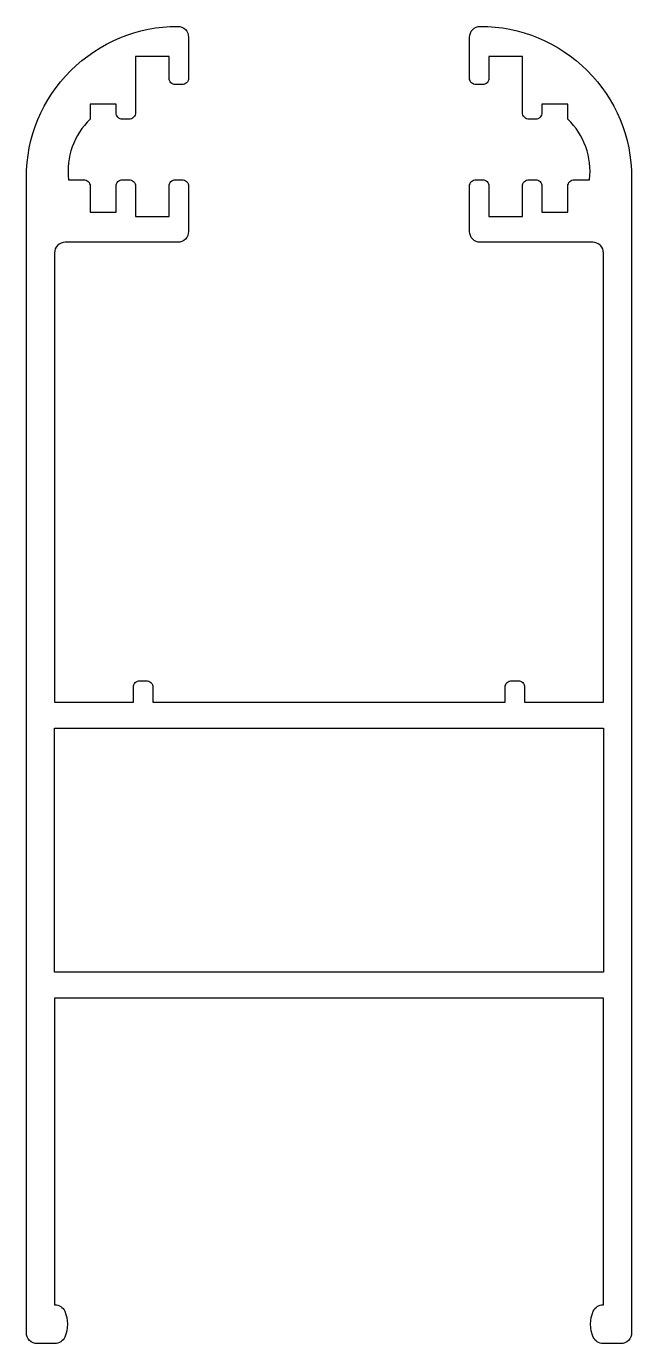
# Model space of a CAD drawing. Extents: x 164.4 to 192.4, y 186.6 to 247.6.
import ezdxf

# ---------------------------------------------------------------- set-up
doc = ezdxf.new("R2010")
doc.units = 0
doc.layers.get('0').update_dxf_attribs({"linetype": 'CONTINUOUS'})

msp = doc.modelspace()

# ---------------------------------------------------------------- linework, layer by layer
msp.add_lwpolyline([(171.337, 240.532), (171.637, 240.532, -0.414214), (171.937, 240.232), (171.937, 238.132, -0.414214), (171.437, 237.632), (166.237, 237.632, 0.414214), (165.737, 237.132), (165.737, 216.332), (169.387, 216.332), (169.387, 217.032, -0.414214), (169.687, 217.332), (169.987, 217.332, -0.414214), (170.287, 217.032), (170.287, 216.332), (186.587, 216.332), (186.587, 217.032, -0.414214), (186.887, 217.332), (187.187, 217.332, -0.414214), (187.487, 217.032), (187.487, 216.332), (191.137, 216.332), (191.137, 237.132, 0.414214), (190.637, 237.632), (185.437, 237.632, -0.414214), (184.937, 238.132), (184.937, 240.232, -0.414214), (185.237, 240.532), (185.537, 240.532, -0.414214), (185.837, 240.232), (185.837, 238.832), (187.387, 238.832), (187.387, 240.232, -0.414214), (187.687, 240.532), (187.987, 240.532, -0.414214), (188.287, 240.232), (188.287, 239.032), (189.487, 239.032), (189.487, 240.232, -0.414214), (189.787, 240.532), (190.487, 240.532, 0.236068), (189.487, 243.332), (189.487, 244.032), (188.287, 244.032), (188.287, 243.632, -0.414214), (187.987, 243.332), (187.687, 243.332, -0.414214), (187.387, 243.632), (187.387, 246.232), (185.837, 246.232), (185.837, 245.232, -0.414214), (185.537, 244.932), (185.237, 244.932, -0.414214), (184.937, 245.232), (184.937, 247.132, -0.414214), (185.437, 247.632), (185.437, 247.632, -0.414214), (192.437, 240.632), (192.437, 187.132, -0.414214), (191.937, 186.632), (191.12, 186.632, -0.298217), (190.662, 186.932, -0.208712), (190.662, 188.132, -0.298217), (191.12, 188.432), (191.137, 188.432), (191.137, 202.632), (165.737, 202.632), (165.737, 188.432), (165.753, 188.432, -0.298217), (166.212, 188.132, -0.208712), (166.212, 186.932, -0.298217), (165.753, 186.632), (164.937, 186.632, -0.414214), (164.437, 187.132), (164.437, 240.632, -0.414214), (171.437, 247.632, -0.414214), (171.937, 247.132), (171.937, 245.232, -0.414214), (171.637, 244.932), (171.337, 244.932, -0.414214), (171.037, 245.232), (171.037, 246.232), (169.487, 246.232), (169.487, 243.632, -0.414214), (169.187, 243.332), (168.887, 243.332, -0.414214), (168.587, 243.632), (168.587, 244.032), (167.387, 244.032), (167.387, 243.332, 0.236068), (166.387, 240.532), (167.087, 240.532, -0.414214), (167.387, 240.232), (167.387, 239.032), (168.587, 239.032), (168.587, 240.232, -0.414214), (168.887, 240.532), (169.187, 240.532, -0.414214), (169.487, 240.232), (169.487, 238.832), (171.037, 238.832), (171.037, 240.232, -0.414214)], format="xyb", close=True)
msp.add_lwpolyline([(165.737, 203.832), (165.737, 215.132), (191.137, 215.132), (191.137, 203.832)], close=True)

doc.saveas('drawing.dxf')
